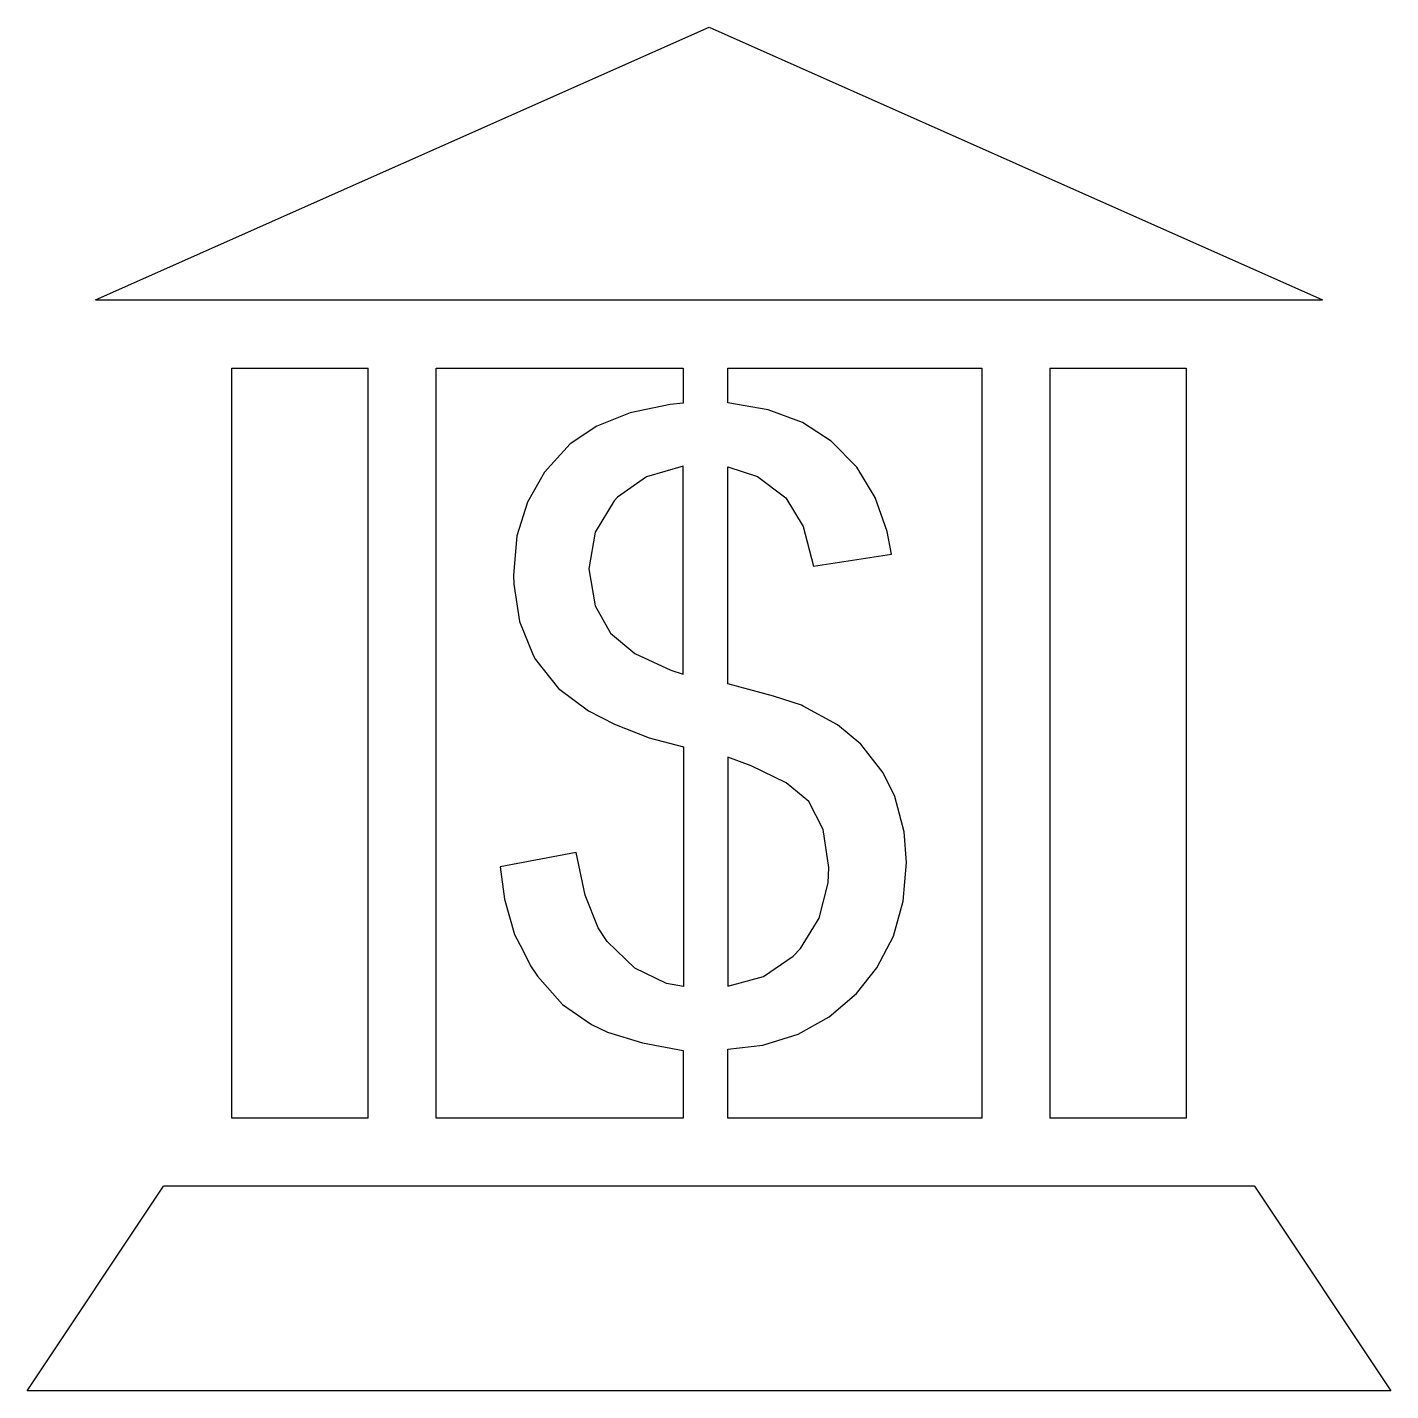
# Model space of a CAD drawing. Extents: x -1 to 1, y -1 to 1.
import ezdxf

# ---------------------------------------------------------------- set-up
doc = ezdxf.new("R2010")
doc.units = 0
doc.layers.get('0').update_dxf_attribs({"linetype": 'CONTINUOUS'})

msp = doc.modelspace()

# ---------------------------------------------------------------- linework, layer by layer
at = {"color": 0}
for p, q in [((-0.9, 0.6), (0, 1)), ((0, 1), (0.9, 0.6)), ((-0.9, 0.6), (0.9, 0.6)), ((-0.7, 0.5), (-0.5, 0.5)), ((-0.7, -0.6), (-0.7, 0.5)), ((-0.5, -0.6), (-0.5, 0.5)), ((-0.4, -0.6), (-0.4, 0.5)), ((-0.4, 0.5), (-0.0377, 0.5)), ((0.0276, 0.5), (0.4, 0.5)), ((0.4, 0.5), (0.4, -0.6)), ((0.5, 0.5), (0.5, -0.6)), ((0.5, 0.5), (0.7, 0.5)), ((0.7, 0.5), (0.7, -0.6)), ((-0.5, -0.6), (-0.7, -0.6)), ((-0.0378, -0.6), (-0.4, -0.6)), ((0.4, -0.6), (0.0274, -0.6)), ((0.7, -0.6), (0.5, -0.6)), ((-1, -1), (-0.8, -0.7)), ((0.8, -0.7), (-0.8, -0.7)), ((0.8, -0.7), (1, -1)), ((1, -1), (-1, -1))]:
    msp.add_line(p, q, dxfattribs=at)
for points in [[(0.0274, -0.6), (0.0274, -0.4991), (0.0789, -0.4931), (0.1306, -0.4768), (0.1763, -0.4514), (0.2165, -0.4173), (0.2464, -0.3796), (0.2704, -0.3331), (0.2848, -0.2817), (0.2896, -0.2252), (0.2862, -0.1802), (0.2726, -0.1283), (0.2554, -0.0937), (0.2225, -0.0515), (0.1884, -0.0233), (0.138, 0.0043), (0.1356, 0.0054), (0.0946, 0.019), (0.0276, 0.0369), (0.0276, 0.3553), (0.0712, 0.3409), (0.1127, 0.3099), (0.1381, 0.2677), (0.1534, 0.2096), (0.2677, 0.2271), (0.2615, 0.2602), (0.2436, 0.3103), (0.2167, 0.3548), (0.1793, 0.3931), (0.1371, 0.4201), (0.0868, 0.4386), (0.0276, 0.4489), (0.0276, 0.5)], [(-0.0377, 0.5), (-0.0377, 0.4488), (-0.0568, 0.4466), (-0.1154, 0.4344), (-0.1647, 0.4147), (-0.2037, 0.3888), (-0.2415, 0.3472), (-0.2664, 0.3035), (-0.2818, 0.2539), (-0.287, 0.1963), (-0.2865, 0.1829), (-0.2779, 0.1283), (-0.2579, 0.079), (-0.2543, 0.0727), (-0.221, 0.0301), (-0.1767, -0.0027), (-0.1388, -0.0221), (-0.0878, -0.0424), (-0.0376, -0.0555), (-0.0376, -0.407), (-0.0621, -0.4025), (-0.1088, -0.3804), (-0.1493, -0.3411), (-0.1626, -0.3208), (-0.1818, -0.2729), (-0.1948, -0.2105), (-0.3063, -0.2313), (-0.2998, -0.2789), (-0.2851, -0.331), (-0.2733, -0.354), (-0.262, -0.3768), (-0.2517, -0.3918), (-0.2147, -0.4335), (-0.1725, -0.463), (-0.1489, -0.4739), (-0.0975, -0.4898), (-0.0378, -0.5007), (-0.0378, -0.6)]]:
    msp.add_lwpolyline(points, dxfattribs=at)
for points in [[(-0.0378, 0.3564), (-0.0919, 0.3406), (-0.134, 0.3105), (-0.1389, 0.3052), (-0.1668, 0.2595), (-0.1762, 0.2056), (-0.1671, 0.1511), (-0.1443, 0.1114), (-0.1087, 0.0813), (-0.0562, 0.057), (-0.0379, 0.051)], [(0.0275, -0.0706), (0.0275, -0.4068), (0.0797, -0.3924), (0.1233, -0.3625), (0.1343, -0.3511), (0.1618, -0.3068), (0.1748, -0.255), (0.1759, -0.2326), (0.1677, -0.1766), (0.1463, -0.1356), (0.1134, -0.1084), (0.0618, -0.0832)]]:
    msp.add_lwpolyline(points, close=True, dxfattribs=at)

doc.saveas('drawing.dxf')
